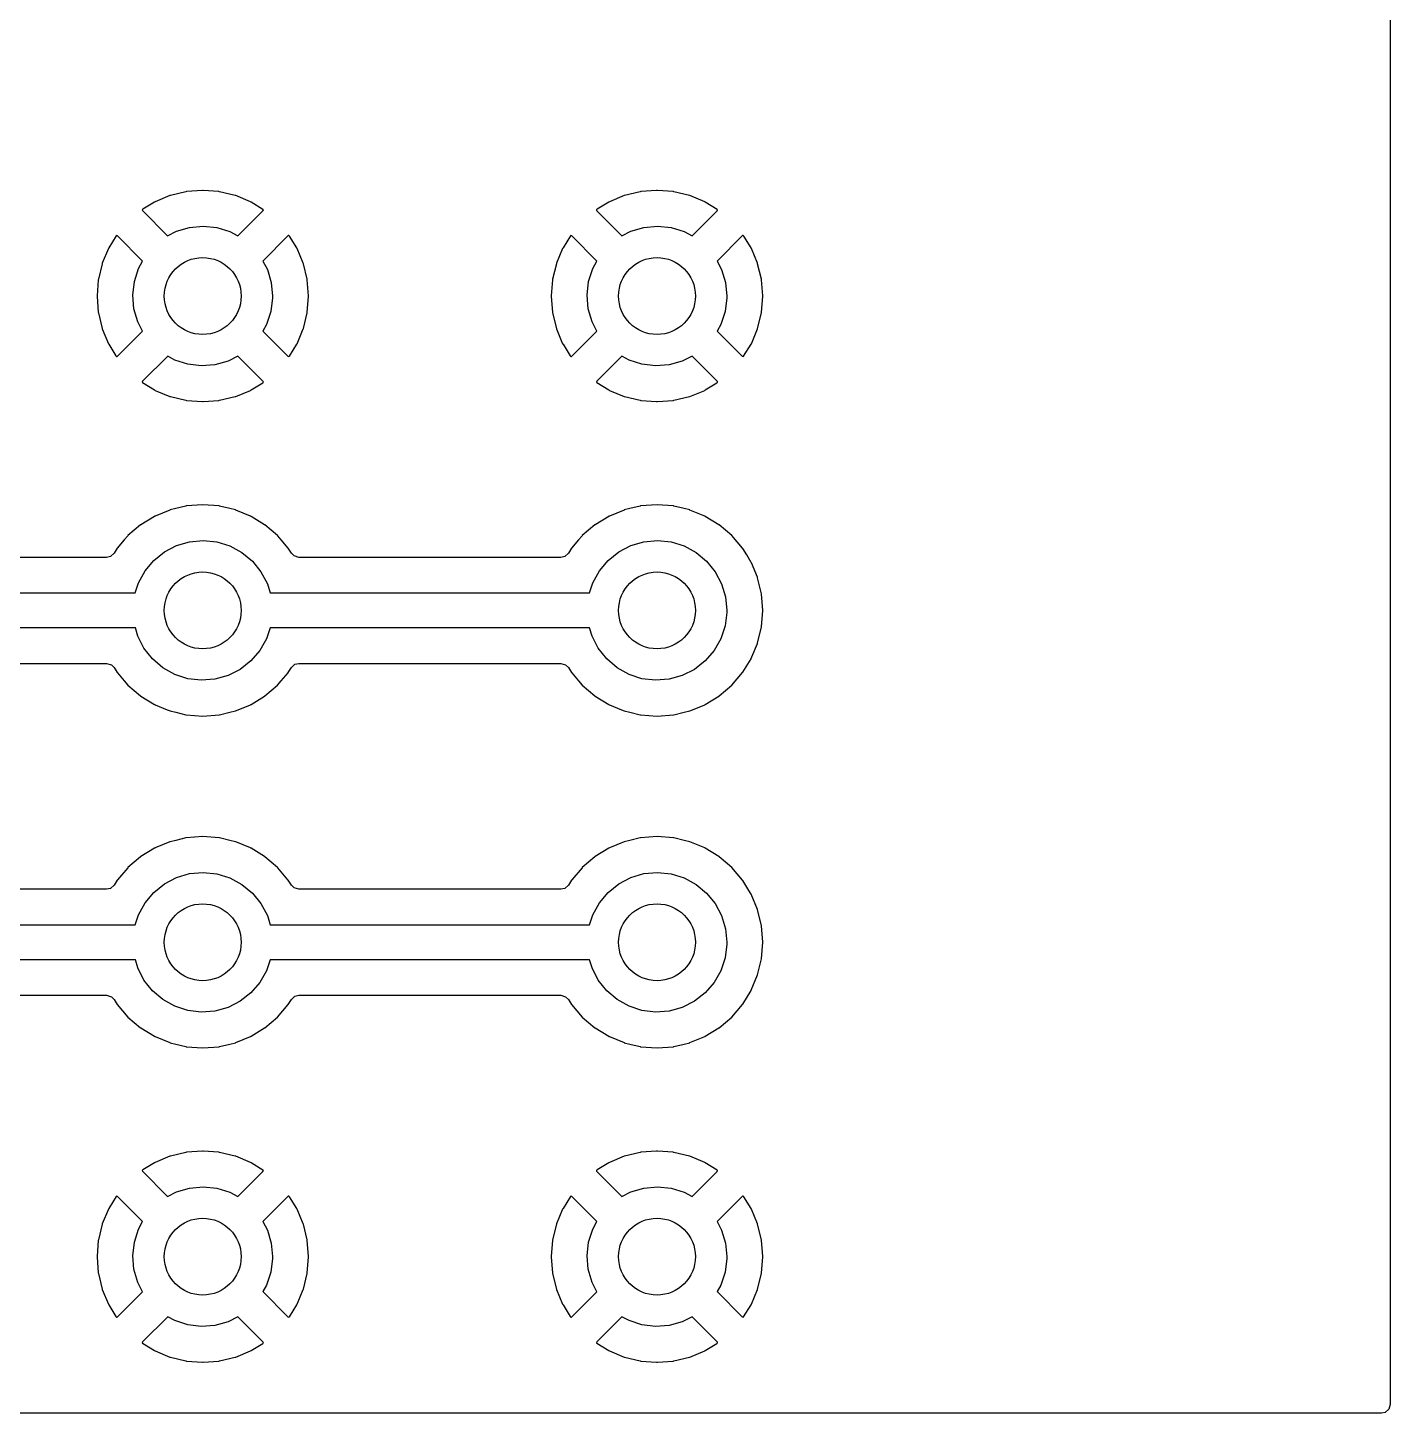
# Model space of a CAD drawing. Extents: x 170.5 to 254.5, y -139.5 to -85.5.
# Drawn here: x 235 to 254.49, y -139.49 to -119.66 of the extents above; entities that cross this region are included whole.
import ezdxf

# ---------------------------------------------------------------- set-up
doc = ezdxf.new("R2010")
doc.units = 0
doc.layers.add('BLACK', color=7, linetype='CONTINUOUS')

msp = doc.modelspace()

# ---------------------------------------------------------------- linework, layer by layer
at = {"layer": 'BLACK', "linetype": 'CONTINUOUS'}
for p, q in [((254.492, -85.634), (254.492, -139.366)), ((236.809, -122.155), (236.642, -122.257)), ((236.818, -122.15), (236.809, -122.155)), ((237.028, -122.063), (236.818, -122.15)), ((237.037, -122.06), (237.028, -122.063)), ((237.259, -122.007), (237.037, -122.06)), ((237.268, -122.006), (237.259, -122.007)), ((237.495, -121.988), (237.268, -122.006)), ((237.505, -121.988), (237.495, -121.988)), ((237.732, -122.006), (237.505, -121.988)), ((237.741, -122.007), (237.732, -122.006)), ((237.963, -122.06), (237.741, -122.007)), ((237.972, -122.063), (237.963, -122.06)), ((238.182, -122.15), (237.972, -122.063)), ((238.191, -122.155), (238.182, -122.15)), ((238.362, -122.26), (238.191, -122.155)), ((243.309, -122.155), (243.142, -122.257)), ((243.318, -122.15), (243.309, -122.155)), ((243.528, -122.063), (243.318, -122.15)), ((243.537, -122.06), (243.528, -122.063)), ((243.759, -122.007), (243.537, -122.06)), ((243.768, -122.006), (243.759, -122.007)), ((243.995, -121.988), (243.768, -122.006)), ((244.005, -121.988), (243.995, -121.988)), ((244.232, -122.006), (244.005, -121.988)), ((244.241, -122.007), (244.232, -122.006)), ((244.463, -122.06), (244.241, -122.007)), ((244.472, -122.063), (244.463, -122.06)), ((244.682, -122.15), (244.472, -122.063)), ((244.691, -122.155), (244.682, -122.15)), ((244.862, -122.26), (244.691, -122.155)), ((236.642, -122.257), (236.632, -122.268)), ((236.632, -122.268), (236.636, -122.277)), ((236.636, -122.277), (236.998, -122.639)), ((238.001, -122.64), (238.361, -122.28)), ((238.361, -122.28), (238.368, -122.268)), ((238.368, -122.267), (238.362, -122.26)), ((238.368, -122.268), (238.368, -122.267)), ((243.142, -122.257), (243.132, -122.268)), ((243.132, -122.268), (243.136, -122.277)), ((243.136, -122.277), (243.498, -122.639)), ((244.501, -122.64), (244.861, -122.28)), ((244.861, -122.28), (244.868, -122.267)), ((244.868, -122.267), (244.862, -122.26)), ((237.125, -122.573), (237.313, -122.518)), ((237.313, -122.518), (237.507, -122.5)), ((237.507, -122.5), (237.701, -122.52)), ((237.701, -122.52), (237.888, -122.578)), ((243.625, -122.573), (243.813, -122.518)), ((243.813, -122.518), (244.007, -122.5)), ((244.007, -122.5), (244.201, -122.52)), ((244.201, -122.52), (244.388, -122.578)), ((236.26, -122.638), (236.155, -122.809)), ((236.267, -122.632), (236.26, -122.638)), ((236.28, -122.639), (236.267, -122.632)), ((236.64, -122.999), (236.28, -122.639)), ((236.998, -122.639), (237.125, -122.573)), ((237.888, -122.578), (238.001, -122.64)), ((238.723, -122.636), (238.361, -122.999)), ((238.732, -122.632), (238.723, -122.636)), ((238.743, -122.642), (238.732, -122.632)), ((238.845, -122.809), (238.743, -122.642)), ((242.76, -122.638), (242.655, -122.809)), ((242.767, -122.632), (242.76, -122.638)), ((242.78, -122.639), (242.767, -122.632)), ((243.14, -122.999), (242.78, -122.639)), ((243.498, -122.639), (243.625, -122.573)), ((244.388, -122.578), (244.501, -122.64)), ((245.223, -122.636), (244.861, -122.999)), ((245.232, -122.632), (245.223, -122.636)), ((245.243, -122.642), (245.232, -122.632)), ((245.345, -122.809), (245.243, -122.642)), ((236.15, -122.818), (236.063, -123.028)), ((236.155, -122.809), (236.15, -122.818)), ((238.85, -122.818), (238.845, -122.809)), ((238.937, -123.028), (238.85, -122.818)), ((242.65, -122.818), (242.563, -123.028)), ((242.655, -122.809), (242.65, -122.818)), ((245.35, -122.818), (245.345, -122.809)), ((245.437, -123.028), (245.35, -122.818)), ((236.06, -123.037), (236.007, -123.259)), ((236.063, -123.028), (236.06, -123.037)), ((236.522, -123.292), (236.581, -123.106)), ((236.581, -123.106), (236.64, -122.999)), ((238.361, -122.999), (238.425, -123.119)), ((238.425, -123.119), (238.481, -123.306)), ((238.94, -123.037), (238.937, -123.028)), ((238.993, -123.259), (238.94, -123.037)), ((242.56, -123.037), (242.507, -123.259)), ((242.563, -123.028), (242.56, -123.037)), ((243.022, -123.292), (243.081, -123.106)), ((243.081, -123.106), (243.14, -122.999)), ((244.861, -122.999), (244.925, -123.119)), ((244.925, -123.119), (244.981, -123.306)), ((245.44, -123.037), (245.437, -123.028)), ((245.493, -123.259), (245.44, -123.037)), ((236.006, -123.268), (235.988, -123.495)), ((236.007, -123.259), (236.006, -123.268)), ((236.5, -123.486), (236.522, -123.292)), ((238.481, -123.306), (238.5, -123.5)), ((238.994, -123.268), (238.993, -123.259)), ((239.012, -123.495), (238.994, -123.268)), ((242.506, -123.268), (242.488, -123.495)), ((242.507, -123.259), (242.506, -123.268)), ((243, -123.486), (243.022, -123.292)), ((244.981, -123.306), (245, -123.5)), ((245.494, -123.268), (245.493, -123.259)), ((245.512, -123.495), (245.494, -123.268)), ((235.988, -123.495), (235.988, -123.505)), ((235.988, -123.505), (236.006, -123.732)), ((236.516, -123.681), (236.5, -123.486)), ((238.5, -123.528), (238.475, -123.722)), ((238.5, -123.5), (238.5, -123.528)), ((238.994, -123.732), (239.012, -123.505)), ((239.012, -123.505), (239.012, -123.495)), ((242.488, -123.495), (242.488, -123.505)), ((242.488, -123.505), (242.506, -123.732)), ((243.016, -123.681), (243, -123.486)), ((245, -123.528), (244.975, -123.722)), ((245, -123.5), (245, -123.528)), ((245.494, -123.732), (245.512, -123.505)), ((245.512, -123.505), (245.512, -123.495)), ((236.006, -123.732), (236.007, -123.741)), ((236.007, -123.741), (236.06, -123.963)), ((236.57, -123.868), (236.516, -123.681)), ((238.475, -123.722), (238.414, -123.907)), ((238.94, -123.963), (238.993, -123.741)), ((238.993, -123.741), (238.994, -123.732)), ((242.506, -123.732), (242.507, -123.741)), ((242.507, -123.741), (242.56, -123.963)), ((243.07, -123.868), (243.016, -123.681)), ((244.975, -123.722), (244.914, -123.907)), ((245.44, -123.963), (245.493, -123.741)), ((245.493, -123.741), (245.494, -123.732)), ((236.639, -124.002), (236.57, -123.868)), ((238.414, -123.907), (238.36, -124.001)), ((243.139, -124.002), (243.07, -123.868)), ((244.914, -123.907), (244.86, -124.001)), ((236.06, -123.963), (236.063, -123.972)), ((236.063, -123.972), (236.15, -124.182)), ((236.277, -124.364), (236.639, -124.002)), ((238.36, -124.001), (238.72, -124.361)), ((238.85, -124.182), (238.937, -123.972)), ((238.937, -123.972), (238.94, -123.963)), ((242.56, -123.963), (242.563, -123.972)), ((242.563, -123.972), (242.65, -124.182)), ((242.777, -124.364), (243.139, -124.002)), ((244.86, -124.001), (245.22, -124.361)), ((245.35, -124.182), (245.437, -123.972)), ((245.437, -123.972), (245.44, -123.963)), ((236.15, -124.182), (236.155, -124.191)), ((236.155, -124.191), (236.257, -124.358)), ((238.74, -124.362), (238.845, -124.191)), ((238.845, -124.191), (238.85, -124.182)), ((242.65, -124.182), (242.655, -124.191)), ((242.655, -124.191), (242.757, -124.358)), ((245.24, -124.362), (245.345, -124.191)), ((245.345, -124.191), (245.35, -124.182)), ((236.257, -124.358), (236.268, -124.368)), ((236.268, -124.368), (236.277, -124.364)), ((236.999, -124.36), (236.639, -124.72)), ((237.1, -124.416), (236.999, -124.36)), ((237.285, -124.477), (237.1, -124.416)), ((237.479, -124.5), (237.285, -124.477)), ((237.674, -124.485), (237.479, -124.5)), ((237.862, -124.432), (237.674, -124.485)), ((238.002, -124.361), (237.862, -124.432)), ((238.364, -124.723), (238.002, -124.361)), ((238.72, -124.361), (238.733, -124.368)), ((238.733, -124.368), (238.74, -124.362)), ((242.757, -124.358), (242.768, -124.368)), ((242.768, -124.368), (242.777, -124.364)), ((243.499, -124.36), (243.139, -124.72)), ((243.6, -124.416), (243.499, -124.36)), ((243.785, -124.477), (243.6, -124.416)), ((243.979, -124.5), (243.785, -124.477)), ((244.174, -124.485), (243.979, -124.5)), ((244.362, -124.432), (244.174, -124.485)), ((244.502, -124.361), (244.362, -124.432)), ((244.864, -124.723), (244.502, -124.361)), ((245.22, -124.361), (245.233, -124.368)), ((245.233, -124.368), (245.24, -124.362)), ((236.639, -124.72), (236.632, -124.733)), ((236.632, -124.733), (236.638, -124.74)), ((236.638, -124.74), (236.809, -124.845)), ((238.191, -124.845), (238.358, -124.743)), ((238.358, -124.743), (238.367, -124.733)), ((238.368, -124.732), (238.364, -124.723)), ((238.367, -124.733), (238.368, -124.732)), ((243.139, -124.72), (243.132, -124.733)), ((243.132, -124.733), (243.138, -124.74)), ((243.138, -124.74), (243.309, -124.845)), ((244.691, -124.845), (244.858, -124.743)), ((244.858, -124.743), (244.868, -124.732)), ((244.868, -124.732), (244.864, -124.723)), ((236.809, -124.845), (236.818, -124.85)), ((236.818, -124.85), (237.028, -124.937)), ((237.028, -124.937), (237.037, -124.94)), ((237.037, -124.94), (237.259, -124.993)), ((237.741, -124.993), (237.963, -124.94)), ((237.963, -124.94), (237.972, -124.937)), ((237.972, -124.937), (238.182, -124.85)), ((238.182, -124.85), (238.191, -124.845)), ((243.309, -124.845), (243.318, -124.85)), ((243.318, -124.85), (243.528, -124.937)), ((243.528, -124.937), (243.537, -124.94)), ((243.537, -124.94), (243.759, -124.993)), ((244.241, -124.993), (244.463, -124.94)), ((244.463, -124.94), (244.472, -124.937)), ((244.472, -124.937), (244.682, -124.85)), ((244.682, -124.85), (244.691, -124.845)), ((237.259, -124.993), (237.268, -124.994)), ((237.268, -124.994), (237.495, -125.012)), ((237.495, -125.012), (237.505, -125.012)), ((237.505, -125.012), (237.732, -124.994)), ((237.732, -124.994), (237.741, -124.993)), ((243.759, -124.993), (243.768, -124.994)), ((243.768, -124.994), (243.995, -125.012)), ((243.995, -125.012), (244.005, -125.012)), ((244.005, -125.012), (244.232, -124.994)), ((244.232, -124.994), (244.241, -124.993)), ((237.258, -126.507), (237.113, -126.542)), ((237.263, -126.505), (237.258, -126.507)), ((237.258, -126.507), (237.258, -126.507)), ((237.5, -126.487), (237.263, -126.505)), ((237.737, -126.505), (237.5, -126.487)), ((237.742, -126.507), (237.737, -126.505)), ((237.887, -126.542), (237.742, -126.507)), ((237.742, -126.507), (237.742, -126.507)), ((243.758, -126.507), (243.613, -126.542)), ((243.763, -126.505), (243.758, -126.507)), ((243.758, -126.507), (243.758, -126.507)), ((244, -126.487), (243.763, -126.505)), ((244.237, -126.505), (244, -126.487)), ((244.242, -126.507), (244.237, -126.505)), ((244.387, -126.542), (244.242, -126.507)), ((244.242, -126.507), (244.242, -126.507)), ((236.809, -126.654), (236.615, -126.773)), ((236.813, -126.652), (236.809, -126.654)), ((236.818, -126.65), (236.813, -126.652)), ((237.028, -126.563), (236.818, -126.65)), ((236.818, -126.65), (236.818, -126.65)), ((237.032, -126.561), (237.028, -126.563)), ((237.028, -126.563), (237.028, -126.563)), ((237.113, -126.542), (237.032, -126.561)), ((237.968, -126.561), (237.887, -126.542)), ((237.972, -126.563), (237.968, -126.561)), ((238.182, -126.65), (237.972, -126.563)), ((237.972, -126.563), (237.972, -126.563)), ((238.187, -126.652), (238.182, -126.65)), ((238.182, -126.65), (238.182, -126.65)), ((238.191, -126.654), (238.187, -126.652)), ((238.385, -126.773), (238.191, -126.654)), ((243.309, -126.654), (243.115, -126.773)), ((243.313, -126.652), (243.309, -126.654)), ((243.318, -126.65), (243.313, -126.652)), ((243.528, -126.563), (243.318, -126.65)), ((243.318, -126.65), (243.318, -126.65)), ((243.532, -126.561), (243.528, -126.563)), ((243.528, -126.563), (243.528, -126.563)), ((243.613, -126.542), (243.532, -126.561)), ((244.468, -126.561), (244.387, -126.542)), ((244.472, -126.563), (244.468, -126.561)), ((244.682, -126.65), (244.472, -126.563)), ((244.472, -126.563), (244.472, -126.563)), ((244.687, -126.652), (244.682, -126.65)), ((244.682, -126.65), (244.682, -126.65)), ((244.691, -126.654), (244.687, -126.652)), ((244.885, -126.773), (244.691, -126.654)), ((236.611, -126.776), (236.43, -126.93)), ((236.615, -126.773), (236.611, -126.776)), ((236.615, -126.773), (236.615, -126.773)), ((238.389, -126.776), (238.385, -126.773)), ((238.385, -126.773), (238.385, -126.773)), ((238.57, -126.93), (238.389, -126.776)), ((243.111, -126.776), (242.93, -126.93)), ((243.115, -126.773), (243.111, -126.776)), ((243.115, -126.773), (243.115, -126.773)), ((244.889, -126.776), (244.885, -126.773)), ((244.885, -126.773), (244.885, -126.773)), ((245.07, -126.93), (244.889, -126.776)), ((236.276, -127.111), (236.232, -127.181)), ((236.378, -126.991), (236.276, -127.111)), ((236.427, -126.934), (236.378, -126.991)), ((236.43, -126.93), (236.427, -126.934)), ((236.952, -127.163), (237.125, -127.073)), ((237.125, -127.073), (237.313, -127.018)), ((237.313, -127.018), (237.507, -127)), ((237.507, -127), (237.701, -127.02)), ((237.701, -127.02), (237.888, -127.078)), ((237.888, -127.078), (238.059, -127.171)), ((238.573, -126.934), (238.57, -126.93)), ((238.622, -126.991), (238.573, -126.934)), ((238.724, -127.111), (238.622, -126.991)), ((238.768, -127.181), (238.724, -127.111)), ((242.776, -127.111), (242.732, -127.181)), ((242.878, -126.991), (242.776, -127.111)), ((242.927, -126.934), (242.878, -126.991)), ((242.93, -126.93), (242.927, -126.934)), ((243.452, -127.163), (243.625, -127.073)), ((243.625, -127.073), (243.813, -127.018)), ((243.813, -127.018), (244.007, -127)), ((244.007, -127), (244.201, -127.02)), ((244.201, -127.02), (244.388, -127.078)), ((244.388, -127.078), (244.559, -127.171)), ((245.224, -127.111), (245.07, -126.93)), ((245.227, -127.115), (245.224, -127.111)), ((245.283, -127.206), (245.227, -127.115)), ((245.227, -127.115), (245.227, -127.115)), ((236.125, -127.241), (233.901, -127.241)), ((236.18, -127.229), (236.125, -127.241)), ((236.232, -127.181), (236.18, -127.229)), ((236.675, -127.435), (236.8, -127.286)), ((236.8, -127.286), (236.952, -127.163)), ((238.059, -127.171), (238.21, -127.295)), ((238.21, -127.295), (238.333, -127.447)), ((238.807, -127.221), (238.768, -127.181)), ((238.875, -127.241), (238.807, -127.221)), ((242.625, -127.241), (238.875, -127.241)), ((242.68, -127.229), (242.625, -127.241)), ((242.732, -127.181), (242.68, -127.229)), ((243.175, -127.435), (243.3, -127.286)), ((243.3, -127.286), (243.452, -127.163)), ((244.559, -127.171), (244.71, -127.295)), ((244.71, -127.295), (244.833, -127.447)), ((245.348, -127.313), (245.283, -127.206)), ((245.35, -127.318), (245.348, -127.313)), ((245.436, -127.526), (245.35, -127.318)), ((245.35, -127.318), (245.35, -127.318)), ((236.581, -127.606), (236.675, -127.435)), ((238.333, -127.447), (238.425, -127.619)), ((243.081, -127.606), (243.175, -127.435)), ((244.833, -127.447), (244.925, -127.619)), ((236.535, -127.75), (236.581, -127.606)), ((238.425, -127.619), (238.464, -127.75)), ((243.035, -127.75), (243.081, -127.606)), ((244.925, -127.619), (244.981, -127.806)), ((245.439, -127.532), (245.436, -127.526)), ((245.495, -127.763), (245.439, -127.532)), ((233.639, -127.75), (236.535, -127.75)), ((238.464, -127.75), (243.035, -127.75)), ((244.981, -127.806), (245, -128)), ((245.513, -128), (245.495, -127.763)), ((245, -128.028), (244.975, -128.222)), ((245, -128), (245, -128.028)), ((245.495, -128.237), (245.513, -128)), ((236.536, -128.25), (233.535, -128.25)), ((236.57, -128.368), (236.536, -128.25)), ((238.466, -128.25), (238.414, -128.407)), ((243.036, -128.25), (238.466, -128.25)), ((243.07, -128.368), (243.036, -128.25)), ((244.975, -128.222), (244.914, -128.407)), ((245.439, -128.468), (245.495, -128.237)), ((236.659, -128.542), (236.57, -128.368)), ((238.414, -128.407), (238.317, -128.576)), ((243.159, -128.542), (243.07, -128.368)), ((244.914, -128.407), (244.817, -128.576)), ((245.358, -128.663), (245.437, -128.472)), ((245.437, -128.472), (245.439, -128.468)), ((245.437, -128.472), (245.437, -128.472)), ((236.781, -128.695), (236.659, -128.542)), ((236.929, -128.821), (236.781, -128.695)), ((238.317, -128.576), (238.19, -128.724)), ((243.281, -128.695), (243.159, -128.542)), ((243.429, -128.821), (243.281, -128.695)), ((244.817, -128.576), (244.69, -128.724)), ((245.227, -128.885), (245.346, -128.691)), ((245.346, -128.691), (245.348, -128.687)), ((245.348, -128.687), (245.358, -128.663)), ((233.548, -128.758), (236.125, -128.758)), ((236.125, -128.758), (236.193, -128.779)), ((236.193, -128.779), (236.232, -128.819)), ((236.232, -128.819), (236.276, -128.889)), ((236.276, -128.889), (236.279, -128.893)), ((236.279, -128.893), (236.377, -129.008)), ((237.1, -128.916), (236.929, -128.821)), ((238.036, -128.844), (237.862, -128.932)), ((238.19, -128.724), (238.036, -128.844)), ((238.623, -129.008), (238.721, -128.893)), ((238.721, -128.893), (238.724, -128.889)), ((238.724, -128.889), (238.768, -128.819)), ((238.768, -128.819), (238.82, -128.771)), ((238.82, -128.771), (238.875, -128.758)), ((238.875, -128.758), (242.625, -128.758)), ((242.625, -128.758), (242.693, -128.779)), ((242.693, -128.779), (242.732, -128.819)), ((242.732, -128.819), (242.776, -128.889)), ((242.776, -128.889), (242.779, -128.893)), ((242.779, -128.893), (242.877, -129.008)), ((243.6, -128.916), (243.429, -128.821)), ((244.536, -128.844), (244.362, -128.932)), ((244.69, -128.724), (244.536, -128.844)), ((245.07, -129.07), (245.224, -128.889)), ((245.224, -128.889), (245.227, -128.885)), ((245.227, -128.885), (245.227, -128.885)), ((236.377, -129.008), (236.43, -129.07)), ((236.43, -129.07), (236.611, -129.224)), ((237.285, -128.977), (237.1, -128.916)), ((237.479, -129), (237.285, -128.977)), ((237.674, -128.985), (237.479, -129)), ((237.862, -128.932), (237.674, -128.985)), ((238.389, -129.224), (238.57, -129.07)), ((238.57, -129.07), (238.623, -129.008)), ((242.877, -129.008), (242.93, -129.07)), ((242.93, -129.07), (243.111, -129.224)), ((243.785, -128.977), (243.6, -128.916)), ((243.979, -129), (243.785, -128.977)), ((244.174, -128.985), (243.979, -129)), ((244.362, -128.932), (244.174, -128.985)), ((244.889, -129.224), (245.07, -129.07)), ((236.611, -129.224), (236.615, -129.227)), ((236.615, -129.227), (236.615, -129.227)), ((236.615, -129.227), (236.809, -129.346)), ((238.191, -129.346), (238.385, -129.227)), ((238.385, -129.227), (238.389, -129.224)), ((238.385, -129.227), (238.385, -129.227)), ((243.111, -129.224), (243.115, -129.227)), ((243.115, -129.227), (243.115, -129.227)), ((243.115, -129.227), (243.309, -129.346)), ((244.691, -129.346), (244.885, -129.227)), ((244.885, -129.227), (244.889, -129.224)), ((244.885, -129.227), (244.885, -129.227)), ((236.809, -129.346), (236.813, -129.348)), ((236.813, -129.348), (236.818, -129.35)), ((236.818, -129.35), (236.818, -129.35)), ((236.818, -129.35), (236.992, -129.422)), ((236.992, -129.422), (237.032, -129.439)), ((237.032, -129.439), (237.113, -129.458)), ((237.113, -129.458), (237.258, -129.493)), ((237.258, -129.493), (237.258, -129.493)), ((237.258, -129.493), (237.263, -129.495)), ((237.263, -129.495), (237.5, -129.513)), ((237.5, -129.513), (237.737, -129.495)), ((237.737, -129.495), (237.742, -129.493)), ((237.742, -129.493), (237.887, -129.458)), ((237.742, -129.493), (237.742, -129.493)), ((237.887, -129.458), (237.968, -129.439)), ((237.968, -129.439), (238.008, -129.422)), ((238.008, -129.422), (238.182, -129.35)), ((238.182, -129.35), (238.187, -129.348)), ((238.182, -129.35), (238.182, -129.35)), ((238.187, -129.348), (238.191, -129.346)), ((243.309, -129.346), (243.313, -129.348)), ((243.313, -129.348), (243.318, -129.35)), ((243.318, -129.35), (243.318, -129.35)), ((243.318, -129.35), (243.492, -129.422)), ((243.492, -129.422), (243.532, -129.439)), ((243.532, -129.439), (243.613, -129.458)), ((243.613, -129.458), (243.758, -129.493)), ((243.758, -129.493), (243.758, -129.493)), ((243.758, -129.493), (243.763, -129.495)), ((243.763, -129.495), (244, -129.513)), ((244, -129.513), (244.237, -129.495)), ((244.237, -129.495), (244.242, -129.493)), ((244.242, -129.493), (244.387, -129.458)), ((244.242, -129.493), (244.242, -129.493)), ((244.387, -129.458), (244.468, -129.439)), ((244.468, -129.439), (244.508, -129.422)), ((244.508, -129.422), (244.682, -129.35)), ((244.682, -129.35), (244.687, -129.348)), ((244.682, -129.35), (244.682, -129.35)), ((244.687, -129.348), (244.691, -129.346)), ((237.258, -131.257), (237.113, -131.292)), ((237.263, -131.255), (237.258, -131.257)), ((237.258, -131.257), (237.258, -131.257)), ((237.5, -131.237), (237.263, -131.255)), ((237.737, -131.255), (237.5, -131.237)), ((237.742, -131.257), (237.737, -131.255)), ((237.887, -131.292), (237.742, -131.257)), ((237.742, -131.257), (237.742, -131.257)), ((243.758, -131.257), (243.613, -131.292)), ((243.763, -131.255), (243.758, -131.257)), ((243.758, -131.257), (243.758, -131.257)), ((244, -131.237), (243.763, -131.255)), ((244.237, -131.255), (244, -131.237)), ((244.242, -131.257), (244.237, -131.255)), ((244.387, -131.292), (244.242, -131.257)), ((244.242, -131.257), (244.242, -131.257)), ((236.809, -131.404), (236.615, -131.523)), ((236.813, -131.402), (236.809, -131.404)), ((236.818, -131.4), (236.813, -131.402)), ((237.028, -131.313), (236.818, -131.4)), ((236.818, -131.4), (236.818, -131.4)), ((237.032, -131.311), (237.028, -131.313)), ((237.028, -131.313), (237.028, -131.313)), ((237.113, -131.292), (237.032, -131.311)), ((237.968, -131.311), (237.887, -131.292)), ((237.972, -131.313), (237.968, -131.311)), ((238.182, -131.4), (237.972, -131.313)), ((237.972, -131.313), (237.972, -131.313)), ((238.187, -131.402), (238.182, -131.4)), ((238.182, -131.4), (238.182, -131.4)), ((238.191, -131.404), (238.187, -131.402)), ((238.385, -131.523), (238.191, -131.404)), ((243.309, -131.404), (243.115, -131.523)), ((243.313, -131.402), (243.309, -131.404)), ((243.318, -131.4), (243.313, -131.402)), ((243.528, -131.313), (243.318, -131.4)), ((243.318, -131.4), (243.318, -131.4)), ((243.532, -131.311), (243.528, -131.313)), ((243.528, -131.313), (243.528, -131.313)), ((243.613, -131.292), (243.532, -131.311)), ((244.468, -131.311), (244.387, -131.292)), ((244.472, -131.313), (244.468, -131.311)), ((244.682, -131.4), (244.472, -131.313)), ((244.472, -131.313), (244.472, -131.313)), ((244.687, -131.402), (244.682, -131.4)), ((244.682, -131.4), (244.682, -131.4)), ((244.691, -131.404), (244.687, -131.402)), ((244.885, -131.523), (244.691, -131.404)), ((236.427, -131.684), (236.28, -131.856)), ((236.43, -131.68), (236.427, -131.684)), ((236.611, -131.526), (236.43, -131.68)), ((236.615, -131.523), (236.611, -131.526)), ((236.615, -131.523), (236.615, -131.523)), ((238.389, -131.526), (238.385, -131.523)), ((238.385, -131.523), (238.385, -131.523)), ((238.57, -131.68), (238.389, -131.526)), ((238.573, -131.684), (238.57, -131.68)), ((238.72, -131.856), (238.573, -131.684)), ((242.927, -131.684), (242.78, -131.856)), ((242.93, -131.68), (242.927, -131.684)), ((243.111, -131.526), (242.93, -131.68)), ((243.115, -131.523), (243.111, -131.526)), ((243.115, -131.523), (243.115, -131.523)), ((244.889, -131.526), (244.885, -131.523)), ((244.885, -131.523), (244.885, -131.523)), ((245.07, -131.68), (244.889, -131.526)), ((245.224, -131.861), (245.07, -131.68)), ((236.276, -131.861), (236.232, -131.931)), ((236.28, -131.856), (236.276, -131.861)), ((236.952, -131.913), (237.125, -131.823)), ((237.125, -131.823), (237.313, -131.768)), ((237.313, -131.768), (237.507, -131.75)), ((237.507, -131.75), (237.701, -131.77)), ((237.701, -131.77), (237.888, -131.828)), ((237.888, -131.828), (238.059, -131.921)), ((238.724, -131.861), (238.72, -131.856)), ((238.768, -131.931), (238.724, -131.861)), ((242.776, -131.861), (242.732, -131.931)), ((242.78, -131.856), (242.776, -131.861)), ((243.452, -131.913), (243.625, -131.823)), ((243.625, -131.823), (243.813, -131.768)), ((243.813, -131.768), (244.007, -131.75)), ((244.007, -131.75), (244.201, -131.77)), ((244.201, -131.77), (244.388, -131.828)), ((244.388, -131.828), (244.559, -131.921)), ((245.227, -131.865), (245.224, -131.861)), ((245.315, -132.008), (245.227, -131.865)), ((245.227, -131.865), (245.227, -131.865)), ((236.125, -131.992), (206.125, -131.992)), ((236.18, -131.979), (236.125, -131.992)), ((236.232, -131.931), (236.18, -131.979)), ((236.675, -132.185), (236.8, -132.036)), ((236.8, -132.036), (236.952, -131.913)), ((238.059, -131.921), (238.21, -132.045)), ((238.21, -132.045), (238.333, -132.197)), ((238.807, -131.971), (238.768, -131.931)), ((238.875, -131.992), (238.807, -131.971)), ((242.625, -131.992), (238.875, -131.992)), ((242.68, -131.979), (242.625, -131.992)), ((242.732, -131.931), (242.68, -131.979)), ((243.175, -132.185), (243.3, -132.036)), ((243.3, -132.036), (243.452, -131.913)), ((244.559, -131.921), (244.71, -132.045)), ((244.71, -132.045), (244.833, -132.197)), ((245.348, -132.063), (245.315, -132.008)), ((245.439, -132.282), (245.348, -132.063)), ((236.581, -132.356), (236.675, -132.185)), ((238.333, -132.197), (238.425, -132.369)), ((243.081, -132.356), (243.175, -132.185)), ((244.833, -132.197), (244.925, -132.369)), ((245.495, -132.513), (245.439, -132.282)), ((236.535, -132.5), (236.581, -132.356)), ((238.425, -132.369), (238.464, -132.5)), ((243.035, -132.5), (243.081, -132.356)), ((244.925, -132.369), (244.981, -132.556)), ((205.714, -132.5), (236.535, -132.5)), ((238.464, -132.5), (243.035, -132.5)), ((244.981, -132.556), (245, -132.75)), ((245.513, -132.75), (245.495, -132.513)), ((245, -132.778), (244.975, -132.972)), ((245, -132.75), (245, -132.778)), ((245.495, -132.987), (245.513, -132.75)), ((236.536, -133), (205.716, -133)), ((236.57, -133.118), (236.536, -133)), ((238.466, -133), (238.414, -133.157)), ((243.036, -133), (238.466, -133)), ((243.07, -133.118), (243.036, -133)), ((244.975, -132.972), (244.914, -133.157)), ((245.439, -133.218), (245.495, -132.987)), ((236.659, -133.292), (236.57, -133.118)), ((238.414, -133.157), (238.317, -133.326)), ((243.159, -133.292), (243.07, -133.118)), ((244.914, -133.157), (244.817, -133.326)), ((245.348, -133.437), (245.439, -133.218)), ((236.781, -133.445), (236.659, -133.292)), ((236.929, -133.571), (236.781, -133.445)), ((238.317, -133.326), (238.19, -133.474)), ((243.281, -133.445), (243.159, -133.292)), ((243.429, -133.571), (243.281, -133.445)), ((244.817, -133.326), (244.69, -133.474)), ((245.227, -133.635), (245.346, -133.441)), ((245.346, -133.441), (245.348, -133.437)), ((206.125, -133.508), (236.125, -133.508)), ((236.125, -133.508), (236.193, -133.529)), ((236.193, -133.529), (236.232, -133.569)), ((236.232, -133.569), (236.276, -133.639)), ((236.276, -133.639), (236.43, -133.82)), ((237.1, -133.666), (236.929, -133.571)), ((237.285, -133.727), (237.1, -133.666)), ((238.036, -133.594), (237.862, -133.682)), ((238.19, -133.474), (238.036, -133.594)), ((238.57, -133.82), (238.724, -133.639)), ((238.724, -133.639), (238.768, -133.569)), ((238.768, -133.569), (238.82, -133.521)), ((238.82, -133.521), (238.875, -133.508)), ((238.875, -133.508), (242.625, -133.508)), ((242.625, -133.508), (242.693, -133.529)), ((242.693, -133.529), (242.732, -133.569)), ((242.732, -133.569), (242.776, -133.639)), ((242.776, -133.639), (242.93, -133.82)), ((243.6, -133.666), (243.429, -133.571)), ((243.785, -133.727), (243.6, -133.666)), ((244.536, -133.594), (244.362, -133.682)), ((244.69, -133.474), (244.536, -133.594)), ((245.07, -133.82), (245.224, -133.639)), ((245.224, -133.639), (245.227, -133.635)), ((245.227, -133.635), (245.227, -133.635)), ((236.43, -133.82), (236.611, -133.974)), ((237.479, -133.75), (237.285, -133.727)), ((237.674, -133.735), (237.479, -133.75)), ((237.862, -133.682), (237.674, -133.735)), ((238.389, -133.974), (238.57, -133.82)), ((242.93, -133.82), (243.111, -133.974)), ((243.979, -133.75), (243.785, -133.727)), ((244.174, -133.735), (243.979, -133.75)), ((244.362, -133.682), (244.174, -133.735)), ((244.889, -133.974), (245.07, -133.82)), ((236.611, -133.974), (236.615, -133.977)), ((236.615, -133.977), (236.615, -133.977)), ((236.615, -133.977), (236.809, -134.096)), ((238.191, -134.096), (238.385, -133.977)), ((238.385, -133.977), (238.389, -133.974)), ((238.385, -133.977), (238.385, -133.977)), ((243.111, -133.974), (243.115, -133.977)), ((243.115, -133.977), (243.115, -133.977)), ((243.115, -133.977), (243.309, -134.096)), ((244.691, -134.096), (244.885, -133.977)), ((244.885, -133.977), (244.889, -133.974)), ((244.885, -133.977), (244.885, -133.977)), ((236.809, -134.096), (236.813, -134.098)), ((236.813, -134.098), (236.818, -134.1)), ((236.818, -134.1), (236.818, -134.1)), ((236.818, -134.1), (237.028, -134.187)), ((237.028, -134.187), (237.032, -134.189)), ((237.032, -134.189), (237.113, -134.208)), ((237.113, -134.208), (237.258, -134.243)), ((237.258, -134.243), (237.258, -134.243)), ((237.258, -134.243), (237.263, -134.245)), ((237.263, -134.245), (237.5, -134.263)), ((237.5, -134.263), (237.737, -134.245)), ((237.737, -134.245), (237.742, -134.243)), ((237.742, -134.243), (237.887, -134.208)), ((237.742, -134.243), (237.742, -134.243)), ((237.887, -134.208), (237.968, -134.189)), ((237.968, -134.189), (237.972, -134.187)), ((237.972, -134.187), (238.182, -134.1)), ((238.182, -134.1), (238.187, -134.098)), ((238.182, -134.1), (238.182, -134.1)), ((238.187, -134.098), (238.191, -134.096)), ((243.309, -134.096), (243.313, -134.098)), ((243.313, -134.098), (243.318, -134.1)), ((243.318, -134.1), (243.318, -134.1)), ((243.318, -134.1), (243.528, -134.187)), ((243.528, -134.187), (243.532, -134.189)), ((243.532, -134.189), (243.613, -134.208)), ((243.613, -134.208), (243.758, -134.243)), ((243.758, -134.243), (243.758, -134.243)), ((243.758, -134.243), (243.763, -134.245)), ((243.763, -134.245), (244, -134.263)), ((244, -134.263), (244.237, -134.245)), ((244.237, -134.245), (244.242, -134.243)), ((244.242, -134.243), (244.387, -134.208)), ((244.242, -134.243), (244.242, -134.243)), ((244.387, -134.208), (244.468, -134.189)), ((244.468, -134.189), (244.472, -134.187)), ((244.472, -134.187), (244.682, -134.1)), ((244.682, -134.1), (244.687, -134.098)), ((244.682, -134.1), (244.682, -134.1)), ((244.687, -134.098), (244.691, -134.096)), ((237.028, -135.813), (236.818, -135.9)), ((237.037, -135.81), (237.028, -135.813)), ((237.259, -135.757), (237.037, -135.81)), ((237.268, -135.756), (237.259, -135.757)), ((237.495, -135.738), (237.268, -135.756)), ((237.505, -135.738), (237.495, -135.738)), ((237.732, -135.756), (237.505, -135.738)), ((237.741, -135.757), (237.732, -135.756)), ((237.963, -135.81), (237.741, -135.757)), ((237.972, -135.813), (237.963, -135.81)), ((238.182, -135.9), (237.972, -135.813)), ((243.528, -135.813), (243.318, -135.9)), ((243.537, -135.81), (243.528, -135.813)), ((243.759, -135.757), (243.537, -135.81)), ((243.768, -135.756), (243.759, -135.757)), ((243.995, -135.738), (243.768, -135.756)), ((244.005, -135.738), (243.995, -135.738)), ((244.232, -135.756), (244.005, -135.738)), ((244.241, -135.757), (244.232, -135.756)), ((244.463, -135.81), (244.241, -135.757)), ((244.472, -135.813), (244.463, -135.81)), ((244.682, -135.9), (244.472, -135.813)), ((236.642, -136.007), (236.632, -136.018)), ((236.632, -136.018), (236.636, -136.027)), ((236.636, -136.027), (236.998, -136.389)), ((236.809, -135.905), (236.642, -136.007)), ((236.818, -135.9), (236.809, -135.905)), ((238.001, -136.39), (238.361, -136.03)), ((238.191, -135.905), (238.182, -135.9)), ((238.362, -136.01), (238.191, -135.905)), ((238.361, -136.03), (238.368, -136.018)), ((238.368, -136.017), (238.362, -136.01)), ((238.368, -136.018), (238.368, -136.017)), ((243.142, -136.007), (243.132, -136.018)), ((243.132, -136.018), (243.136, -136.027)), ((243.136, -136.027), (243.498, -136.389)), ((243.309, -135.905), (243.142, -136.007)), ((243.318, -135.9), (243.309, -135.905)), ((244.501, -136.39), (244.861, -136.03)), ((244.691, -135.905), (244.682, -135.9)), ((244.862, -136.01), (244.691, -135.905)), ((244.861, -136.03), (244.868, -136.017)), ((244.868, -136.017), (244.862, -136.01)), ((236.26, -136.388), (236.155, -136.559)), ((236.267, -136.382), (236.26, -136.388)), ((236.28, -136.389), (236.267, -136.382)), ((236.64, -136.749), (236.28, -136.389)), ((236.998, -136.389), (237.125, -136.323)), ((237.125, -136.323), (237.313, -136.268)), ((237.313, -136.268), (237.507, -136.25)), ((237.507, -136.25), (237.701, -136.27)), ((237.701, -136.27), (237.888, -136.328)), ((237.888, -136.328), (238.001, -136.39)), ((238.723, -136.386), (238.361, -136.749)), ((238.732, -136.382), (238.723, -136.386)), ((238.743, -136.392), (238.732, -136.382)), ((238.845, -136.559), (238.743, -136.392)), ((242.76, -136.388), (242.655, -136.559)), ((242.767, -136.382), (242.76, -136.388)), ((242.78, -136.389), (242.767, -136.382)), ((243.14, -136.749), (242.78, -136.389)), ((243.498, -136.389), (243.625, -136.323)), ((243.625, -136.323), (243.813, -136.268)), ((243.813, -136.268), (244.007, -136.25)), ((244.007, -136.25), (244.201, -136.27)), ((244.201, -136.27), (244.388, -136.328)), ((244.388, -136.328), (244.501, -136.39)), ((245.223, -136.386), (244.861, -136.749)), ((245.232, -136.382), (245.223, -136.386)), ((245.243, -136.392), (245.232, -136.382)), ((245.345, -136.559), (245.243, -136.392)), ((236.15, -136.568), (236.063, -136.778)), ((236.155, -136.559), (236.15, -136.568)), ((238.85, -136.568), (238.845, -136.559)), ((238.937, -136.778), (238.85, -136.568)), ((242.65, -136.568), (242.563, -136.778)), ((242.655, -136.559), (242.65, -136.568)), ((245.35, -136.568), (245.345, -136.559)), ((245.437, -136.778), (245.35, -136.568)), ((236.06, -136.787), (236.007, -137.009)), ((236.063, -136.778), (236.06, -136.787)), ((236.581, -136.856), (236.64, -136.749)), ((238.361, -136.749), (238.425, -136.869)), ((238.94, -136.787), (238.937, -136.778)), ((238.993, -137.009), (238.94, -136.787)), ((242.56, -136.787), (242.507, -137.009)), ((242.563, -136.778), (242.56, -136.787)), ((243.081, -136.856), (243.14, -136.749)), ((244.861, -136.749), (244.925, -136.869)), ((245.44, -136.787), (245.437, -136.778)), ((245.493, -137.009), (245.44, -136.787)), ((236.006, -137.018), (235.988, -137.245)), ((236.007, -137.009), (236.006, -137.018)), ((236.5, -137.236), (236.522, -137.042)), ((236.522, -137.042), (236.581, -136.856)), ((238.425, -136.869), (238.481, -137.056)), ((238.994, -137.018), (238.993, -137.009)), ((239.012, -137.245), (238.994, -137.018)), ((242.506, -137.018), (242.488, -137.245)), ((242.507, -137.009), (242.506, -137.018)), ((243, -137.236), (243.022, -137.042)), ((243.022, -137.042), (243.081, -136.856)), ((244.925, -136.869), (244.981, -137.056)), ((245.494, -137.018), (245.493, -137.009)), ((245.512, -137.245), (245.494, -137.018)), ((236.516, -137.431), (236.5, -137.236)), ((238.481, -137.056), (238.5, -137.25)), ((243.016, -137.431), (243, -137.236)), ((244.981, -137.056), (245, -137.25)), ((235.988, -137.245), (235.988, -137.255)), ((235.988, -137.255), (236.006, -137.482)), ((236.57, -137.618), (236.516, -137.431)), ((238.5, -137.278), (238.475, -137.472)), ((238.5, -137.25), (238.5, -137.278)), ((238.994, -137.482), (239.012, -137.255)), ((239.012, -137.255), (239.012, -137.245)), ((242.488, -137.245), (242.488, -137.255)), ((242.488, -137.255), (242.506, -137.482)), ((243.07, -137.618), (243.016, -137.431)), ((245, -137.278), (244.975, -137.472)), ((245, -137.25), (245, -137.278)), ((245.494, -137.482), (245.512, -137.255)), ((245.512, -137.255), (245.512, -137.245)), ((236.006, -137.482), (236.007, -137.491)), ((236.007, -137.491), (236.06, -137.713)), ((236.639, -137.752), (236.57, -137.618)), ((238.475, -137.472), (238.414, -137.657)), ((238.94, -137.713), (238.993, -137.491)), ((238.993, -137.491), (238.994, -137.482)), ((242.506, -137.482), (242.507, -137.491)), ((242.507, -137.491), (242.56, -137.713)), ((243.139, -137.752), (243.07, -137.618)), ((244.975, -137.472), (244.914, -137.657)), ((245.44, -137.713), (245.493, -137.491)), ((245.493, -137.491), (245.494, -137.482)), ((236.06, -137.713), (236.063, -137.722)), ((236.063, -137.722), (236.15, -137.932)), ((236.277, -138.114), (236.639, -137.752)), ((238.414, -137.657), (238.36, -137.751)), ((238.36, -137.751), (238.72, -138.111)), ((238.85, -137.932), (238.937, -137.722)), ((238.937, -137.722), (238.94, -137.713)), ((242.56, -137.713), (242.563, -137.722)), ((242.563, -137.722), (242.65, -137.932)), ((242.777, -138.114), (243.139, -137.752)), ((244.914, -137.657), (244.86, -137.751)), ((244.86, -137.751), (245.22, -138.111)), ((245.35, -137.932), (245.437, -137.722)), ((245.437, -137.722), (245.44, -137.713)), ((236.15, -137.932), (236.155, -137.941)), ((236.155, -137.941), (236.257, -138.108)), ((238.74, -138.112), (238.845, -137.941)), ((238.845, -137.941), (238.85, -137.932)), ((242.65, -137.932), (242.655, -137.941)), ((242.655, -137.941), (242.757, -138.108)), ((245.24, -138.112), (245.345, -137.941)), ((245.345, -137.941), (245.35, -137.932)), ((236.257, -138.108), (236.268, -138.118)), ((236.268, -138.118), (236.277, -138.114)), ((236.999, -138.11), (236.639, -138.47)), ((237.1, -138.166), (236.999, -138.11)), ((237.285, -138.227), (237.1, -138.166)), ((237.479, -138.25), (237.285, -138.227)), ((237.862, -138.182), (237.674, -138.235)), ((238.002, -138.111), (237.862, -138.182)), ((238.364, -138.473), (238.002, -138.111)), ((238.72, -138.111), (238.733, -138.118)), ((238.733, -138.118), (238.74, -138.112)), ((242.757, -138.108), (242.768, -138.118)), ((242.768, -138.118), (242.777, -138.114)), ((243.499, -138.11), (243.139, -138.47)), ((243.6, -138.166), (243.499, -138.11)), ((243.785, -138.227), (243.6, -138.166)), ((243.979, -138.25), (243.785, -138.227)), ((244.362, -138.182), (244.174, -138.235)), ((244.502, -138.111), (244.362, -138.182)), ((244.864, -138.473), (244.502, -138.111)), ((245.22, -138.111), (245.233, -138.118)), ((245.233, -138.118), (245.24, -138.112)), ((237.674, -138.235), (237.479, -138.25)), ((244.174, -138.235), (243.979, -138.25)), ((236.639, -138.47), (236.632, -138.483)), ((236.632, -138.483), (236.638, -138.49)), ((236.638, -138.49), (236.809, -138.595)), ((236.809, -138.595), (236.818, -138.6)), ((236.818, -138.6), (237.028, -138.687)), ((237.972, -138.687), (238.182, -138.6)), ((238.182, -138.6), (238.191, -138.595)), ((238.191, -138.595), (238.358, -138.493)), ((238.358, -138.493), (238.367, -138.483)), ((238.368, -138.482), (238.364, -138.473)), ((238.367, -138.483), (238.368, -138.482)), ((243.139, -138.47), (243.132, -138.483)), ((243.132, -138.483), (243.138, -138.49)), ((243.138, -138.49), (243.309, -138.595)), ((243.309, -138.595), (243.318, -138.6)), ((243.318, -138.6), (243.528, -138.687)), ((244.472, -138.687), (244.682, -138.6)), ((244.682, -138.6), (244.691, -138.595)), ((244.691, -138.595), (244.858, -138.493)), ((244.858, -138.493), (244.868, -138.482)), ((244.868, -138.482), (244.864, -138.473)), ((237.028, -138.687), (237.037, -138.69)), ((237.037, -138.69), (237.259, -138.743)), ((237.259, -138.743), (237.268, -138.744)), ((237.268, -138.744), (237.495, -138.762)), ((237.495, -138.762), (237.505, -138.762)), ((237.505, -138.762), (237.732, -138.744)), ((237.732, -138.744), (237.741, -138.743)), ((237.741, -138.743), (237.963, -138.69)), ((237.963, -138.69), (237.972, -138.687)), ((243.528, -138.687), (243.537, -138.69)), ((243.537, -138.69), (243.759, -138.743)), ((243.759, -138.743), (243.768, -138.744)), ((243.768, -138.744), (243.995, -138.762)), ((243.995, -138.762), (244.005, -138.762)), ((244.005, -138.762), (244.232, -138.744)), ((244.232, -138.744), (244.241, -138.743)), ((244.241, -138.743), (244.463, -138.69)), ((244.463, -138.69), (244.472, -138.687)), ((254.492, -139.366), (254.472, -139.434)), ((254.366, -139.492), (170.634, -139.492)), ((254.418, -139.481), (254.366, -139.492)), ((254.472, -139.434), (254.418, -139.481))]:
    msp.add_line(p, q, dxfattribs=at)
at = {"layer": 'BLACK'}
for centre in [(237.5, -123.5), (244, -123.5), (237.5, -128), (244, -128), (237.5, -132.75), (244, -132.75), (237.5, -137.25), (244, -137.25)]:
    msp.add_circle(centre, 0.55, dxfattribs=at)

doc.saveas('drawing.dxf')
